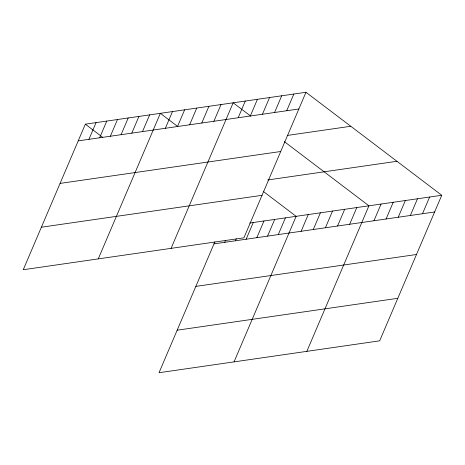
<?xml version="1.0" encoding="UTF-8"?>
<svg xmlns="http://www.w3.org/2000/svg" width="465" height="465" viewBox="0 0 465 465"><rect width="100%" height="100%" fill="white"/><g stroke="black" fill="none" stroke-linecap="round" stroke-linejoin="round"><path stroke-width="0.7" d="M305.976 92.279L85.333 124.172L23.25 269.729L243.893 237.836L305.976 92.279L441.75 195.271L379.667 340.828L159.024 372.721L214.842 241.87M88.925 139.331L96.052 122.626M99.644 137.785L106.77 121.074M110.356 136.233L117.482 119.528M121.074 134.687L128.201 117.976M131.793 133.135L138.919 116.43M142.511 131.583L149.637 114.878M98.266 258.883L160.349 113.332L177.717 126.497M165.36 128.282L172.486 111.577M177.496 126.527L184.622 109.821M189.633 124.771L196.759 108.066M201.769 123.022L208.895 106.311M213.9 121.266L221.026 104.561M171.079 248.362L233.163 102.806L250.525 115.977M238.173 117.755L245.299 101.05M250.31 116L257.436 99.295M262.44 114.251L269.566 97.54M274.577 112.495L281.703 95.79M224.7 242.323L225.554 240.318M286.713 110.74L293.839 94.035M235.418 240.777L236.272 238.772M246.136 239.225L253.262 222.52M256.849 237.673L263.975 220.968M267.567 236.127L274.693 219.422M278.285 234.575L285.411 217.87M234.046 361.875L296.129 216.324L263.643 191.679M301.14 231.274L308.26 214.568M313.271 229.518L320.397 212.813M325.407 227.763L332.533 211.058M337.544 226.013L344.67 209.302M349.68 224.258L356.806 207.553M306.853 351.348L368.937 205.797L284.318 141.604M373.947 220.747L381.073 204.042M386.084 218.992L393.21 202.287M398.22 217.242L405.346 200.531M410.351 215.487L417.477 198.776M422.487 213.731L429.614 197.026M78.207 140.883L298.85 108.984M287.248 135.449L350.779 126.265M60.072 183.402L280.715 151.503M267.741 179.961L396.941 161.285M41.385 227.211L262.028 195.312M249.688 223.037L441.75 195.271M213.987 243.875L434.624 211.976M195.846 286.394L416.489 254.495M177.159 330.202L397.802 298.303M85.333 124.172L102.695 137.344"/></g></svg>
